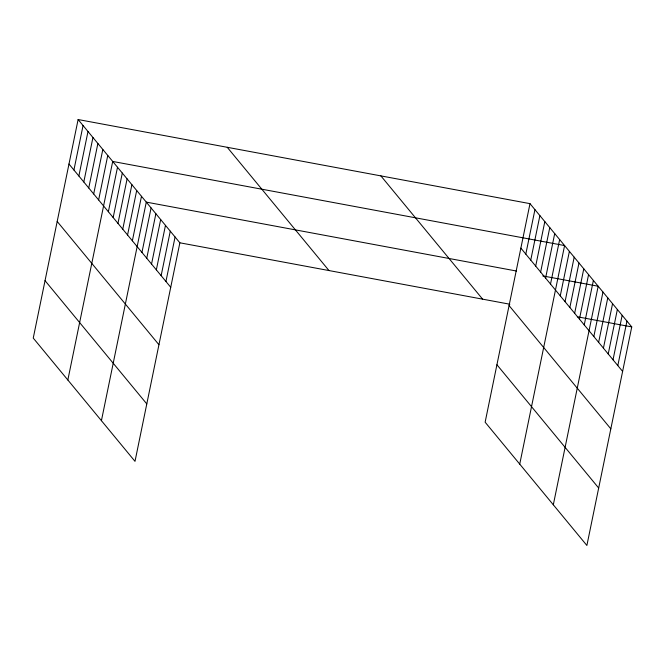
<?xml version="1.0" encoding="UTF-8"?>
<svg xmlns="http://www.w3.org/2000/svg" width="665" height="665" viewBox="0 0 665 665"><rect width="100%" height="100%" fill="white"/><g stroke="black" fill="none" stroke-linecap="round" stroke-linejoin="round"><path stroke-width="1" d="M78.113 119.534L33.25 338.086L135.003 461.352L179.866 242.8L78.113 119.534L529.997 203.648L631.75 326.914L586.887 545.466L485.134 422.2L529.997 203.648M73.923 170.007L83.059 125.519M78.869 175.992L87.996 131.504M83.807 181.977L92.942 137.497M88.753 187.971L97.88 143.482M93.69 193.956L102.826 149.467M98.636 199.941L107.763 155.452M67.847 379.998L112.709 161.445L564.593 245.56L519.731 464.112M108.37 211.744L117.506 167.256M113.166 217.555L122.302 173.066M117.963 223.365L127.098 178.877M122.759 229.176L131.894 184.687M127.564 234.986L136.691 190.498M132.36 240.797L141.487 196.308M101.421 420.679L146.283 202.118L516.555 271.046M141.953 252.417L151.08 207.937M146.749 258.228L155.876 213.748M151.545 264.047L160.672 219.558M156.342 269.857L165.469 225.369M161.138 275.667L170.273 231.179M165.934 281.478L175.07 236.989M525.807 254.121L534.943 209.633M530.753 260.106L539.889 215.618M535.691 266.091L544.826 221.603M540.637 272.085L549.772 227.596M545.583 278.07L554.71 233.581M550.52 284.055L559.656 239.566M560.263 295.85L569.39 251.37M565.059 301.669L574.186 257.18M569.855 307.479L578.982 262.991M574.651 313.29L583.779 268.801M579.448 319.1L588.575 274.612M584.244 324.911L593.38 280.422M553.313 504.793L598.176 286.233L542.756 275.917M593.837 336.532L602.972 292.043M598.633 342.342L607.768 297.853M603.429 348.152L612.565 303.664M608.226 353.963L617.361 309.483M613.022 359.782L622.157 315.293M617.818 365.592L626.954 321.104M179.866 242.8L509.831 304.221M577.336 316.789L631.75 326.914M520.87 248.128L622.615 371.403M509.074 305.576L610.827 428.842M380.879 175.884L482.624 299.159M496.93 364.761L598.675 488.027M227.239 147.289L328.984 270.555M68.977 164.022L170.73 287.288M57.19 221.462L158.943 344.728M45.037 280.647L146.79 403.913"/></g></svg>
